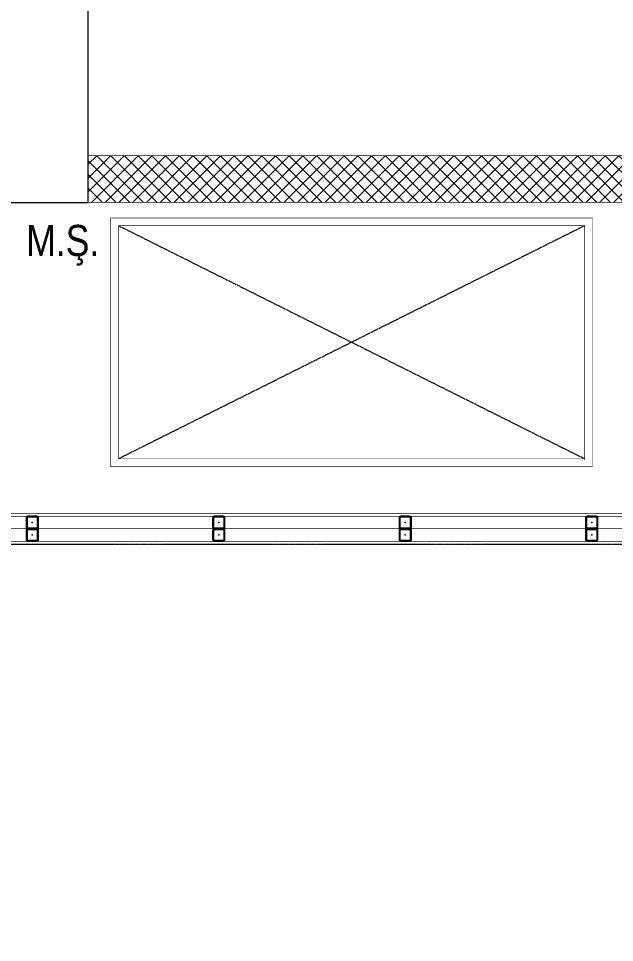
# Model space of a CAD drawing. Extents: x -1457 to 23780, y -2071 to 4205.
# Drawn here: x 7185 to 7376.8, y 1706.9 to 2004.2 of the extents above; entities that cross this region are included whole.
import ezdxf

# ---------------------------------------------------------------- set-up
doc = ezdxf.new("R2010")
doc.units = 0
doc.header["$MEASUREMENT"] = 0
doc.linetypes.add('HIDDEN', pattern=[0.375, 0.25, -0.125])
doc.layers.get('0').update_dxf_attribs({"color": 9, "lineweight": 9})
doc.layers.add('M-TEFRIS2-015', color=129, linetype='Continuous', lineweight=9)
doc.styles.add('MuuM_TEXT-STANDART', font='ARIALN.TTF')

# ---------------------------------------------------------------- blocks, each defined once
blk = doc.blocks.new('p-kolon_80x80')
blk.add_lwpolyline([(-40, -40), (40, -40), (40, 40), (-40, 40)], close=True)
blk = doc.blocks.new('Prf-40x40')
for points in [[(1.5, -2), (-1.5, -2, -0.414214), (-2, -1.5), (-2, 1.5, -0.414214), (-1.5, 2), (1.5, 2, -0.414214), (2, 1.5), (2, -1.5, -0.414214)], [(1.5, -1.7), (-1.5, -1.7, -0.414214), (-1.7, -1.5), (-1.7, 1.5, -0.414214), (-1.5, 1.7), (1.5, 1.7, -0.414214), (1.7, 1.5), (1.7, -1.5, -0.414214)]]:
    blk.add_lwpolyline(points, format="xyb", close=True)
blk.add_point((0, 0))

msp = doc.modelspace()

# ---------------------------------------------------------------- hatches: boundary and pattern name
at = {"layer": 'M-TEFRIS2-015', "linetype": 'HIDDEN', "lineweight": 0}
h = msp.add_hatch(dxfattribs=at)
h.set_pattern_fill('ANSI37', color=256, scale=25, style=0)
h.paths.add_polyline_path([(7207.5, 1945), (7827.5, 1945), (7827.5, 1960), (7207.5, 1960)])

# ---------------------------------------------------------------- linework, layer by layer
for p, q in [((7217.25, 1937.5), (7367.25, 1862.5)), ((7367.25, 1937.5), (7217.25, 1862.5)), ((7129.5, 1835), (7497.5, 1835))]:
    msp.add_line(p, q, dxfattribs=at)
at = {"layer": 'M-TEFRIS2-015', "linetype": 'HIDDEN', "lineweight": 0, "const_width": 0.2}
msp.add_lwpolyline([(7129.5, 979.76, -0.152644), (10705.5, 2076.19, -0.10573)], format="xyb", dxfattribs=at)
for points in [[(7207.5, 1945), (7827.5, 1945), (7827.5, 1960), (7207.5, 1960)], [(7369.75, 1860), (7214.75, 1860), (7214.75, 1940), (7369.75, 1940)], [(7367.25, 1862.5), (7217.25, 1862.5), (7217.25, 1937.5), (7367.25, 1937.5)]]:
    msp.add_lwpolyline(points, close=True, dxfattribs=at)
for points in [[(7126.5, 1836), (7908.5, 1836), (7908.5, 1945)], [(7127.5, 1835), (7909.5, 1835), (7909.5, 1945), (7899.5, 1945), (7899.5, 1845), (7127.5, 1845)], [(7900.5, 1944), (7900.5, 1844), (7127.5, 1844)], [(7129.5, 1840), (7898.61, 1840), (7904.5, 1840), (7904.5, 1846.13), (7904.5, 1943)], [(7129.5, 1840), (7898.61, 1840), (7904.5, 1840), (7904.5, 1846.13), (7904.5, 1943)]]:
    msp.add_lwpolyline(points, dxfattribs=at)

# ---------------------------------------------------------------- block references
at = {"layer": 'M-TEFRIS2-015', "linetype": 'HIDDEN', "lineweight": 0}
msp.add_blockref('p-kolon_80x80', (7167.5, 1985), dxfattribs=at)
at = {"layer": 'M-TEFRIS2-015', "linetype": 'HIDDEN', "lineweight": 0, "xscale": -1}
for p in [(7189.5, 1842), (7249.5, 1842), (7309.5, 1842), (7369.5, 1842), (7189.5, 1838), (7249.5, 1838), (7309.5, 1838), (7369.5, 1838)]:
    msp.add_blockref('Prf-40x40', p, dxfattribs=at)

# ---------------------------------------------------------------- texts
at = {"layer": 'M-TEFRIS2-015', "linetype": 'HIDDEN', "lineweight": 0, "style": 'MuuM_TEXT-STANDART'}
msp.add_text('M.Ş.', height=10, dxfattribs=at).set_placement((7187.51, 1927.74))

doc.saveas('drawing.dxf')
